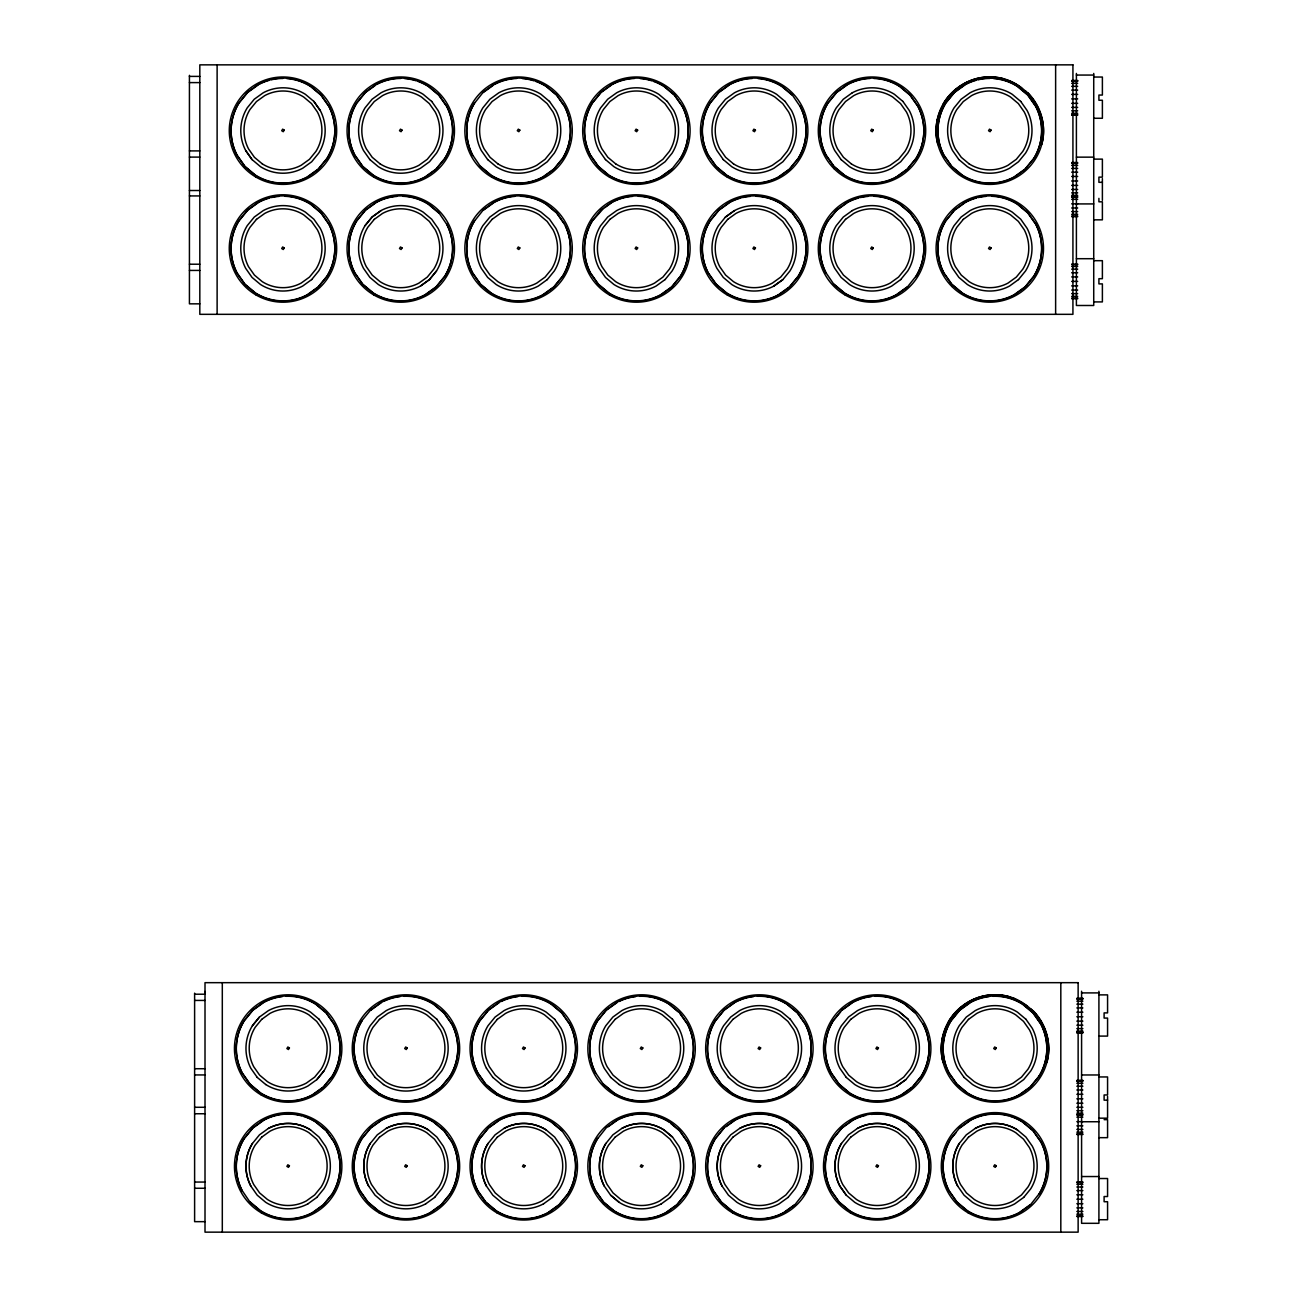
<?xml version="1.0" encoding="UTF-8"?>
<svg xmlns="http://www.w3.org/2000/svg" width="1297" height="1297" viewBox="0 0 1297 1297"><rect width="100%" height="100%" fill="white"/><g stroke="black" fill="none" stroke-linecap="round" stroke-linejoin="round"><path stroke-width="1.5" d="M1041.669 144.583C1051.089 111.882 1023.819 76.345 989.789 76.977C955.776 76.345 928.506 111.882 937.926 144.583M1046.857 1062.405C1056.277 1029.721 1029.007 994.167 994.994 994.799C960.964 994.167 933.694 1029.721 943.114 1062.405M936.904 121.351L937.553 119.583M1042.042 141.778C1045.885 123.393 1039.4 103.728 1025.538 90.985M942.092 1039.189L942.741 1037.405M1047.23 1059.617C1051.073 1041.215 1044.604 1021.55 1030.726 1008.807M239.037 102.69L247.662 92.119L258.703 84.175A51.345 51.345 0 0 1 310.534 86.072L320.975 94.811L328.806 105.981A53.047 53.047 0 0 1 326.893 158.445L318.251 169.015L307.211 176.959A51.345 51.345 0 0 1 255.379 175.063L244.955 166.324L237.108 155.154A53.047 53.047 0 0 1 239.037 102.69M239.037 220.49L247.662 209.936L258.703 201.992A51.345 51.345 0 0 1 310.534 203.888L320.975 212.611L328.806 223.781A53.047 53.047 0 0 1 326.893 276.245L318.251 286.815L307.211 294.759M311.669 279.585L318.689 270.976A43.141 43.141 0 0 0 320.246 228.304L313.874 219.209L305.395 212.108A41.763 41.763 0 0 0 263.242 210.6L254.261 217.053L247.241 225.646A43.141 43.141 0 0 0 245.668 268.317L252.04 277.412L260.535 284.513A41.763 41.763 0 0 0 302.687 286.053L311.669 279.568M365.041 225.629L372.061 217.037L381.042 210.568A41.763 41.763 0 0 1 423.195 212.141L431.69 219.242L438.062 228.321A43.141 43.141 0 0 1 436.489 270.976L429.469 279.585L420.487 286.053A41.763 41.763 0 0 1 378.335 284.513L369.856 277.38L363.484 268.301A43.141 43.141 0 0 1 365.041 225.646L372.061 217.053L381.042 210.6M436.505 270.976L429.469 279.568L420.487 286.021M547.285 279.585L554.305 270.976A43.141 43.141 0 0 0 555.862 228.304L549.49 219.209L541.011 212.108A41.763 41.763 0 0 0 498.842 210.6L489.877 217.053L482.841 225.646A43.141 43.141 0 0 0 481.284 268.317L487.656 277.412L496.151 284.513A41.763 41.763 0 0 0 538.304 286.053L547.285 279.568M665.085 279.585L672.105 270.976A43.141 43.141 0 0 0 673.678 228.304L667.29 219.209L658.811 212.108A41.763 41.763 0 0 0 616.659 210.6L607.677 217.053L600.657 225.646A43.141 43.141 0 0 0 599.101 268.317L605.472 277.412L613.951 284.513A41.763 41.763 0 0 0 656.104 286.053L665.085 279.568M725.477 217.037L718.457 225.646A43.141 43.141 0 0 0 716.901 268.317L723.272 277.412L731.751 284.513A41.763 41.763 0 0 0 773.92 286.053L782.902 279.585L789.922 270.976A43.141 43.141 0 0 0 791.478 228.304L785.107 219.209L776.627 212.108A41.763 41.763 0 0 0 734.459 210.6L725.477 217.037L734.459 210.6M257.244 1077.434L250.856 1068.323A43.141 43.141 0 0 1 252.429 1025.668L259.449 1017.043L268.43 1010.59A41.763 41.763 0 0 1 310.583 1012.163L319.062 1019.264M252.429 1025.668L259.449 1017.075M900.702 279.585L907.722 270.976A43.141 43.141 0 0 0 909.278 228.304L902.907 219.209L894.427 212.108A41.763 41.763 0 0 0 852.275 210.6M307.875 1203.859A41.763 41.763 0 0 1 265.723 1202.319L257.244 1195.202L250.856 1186.123A43.141 43.141 0 0 1 252.429 1143.484L259.449 1134.859L268.43 1128.39A41.763 41.763 0 0 1 310.583 1129.93L319.062 1137.064L325.45 1146.143A43.141 43.141 0 0 1 323.877 1188.798L316.857 1197.423M265.723 1084.503A41.763 41.763 0 0 0 307.875 1086.043L316.857 1079.59L323.877 1070.998A43.141 43.141 0 0 0 325.45 1028.31L319.062 1019.231M316.857 1079.607L323.877 1071.014M1018.502 279.585L1025.538 270.976A43.141 43.141 0 0 0 1027.094 228.304L1020.723 219.209L1012.244 212.108A41.763 41.763 0 0 0 970.075 210.6L961.093 217.053L954.073 225.646A43.141 43.141 0 0 0 952.517 268.317L958.888 277.412L967.367 284.513A41.763 41.763 0 0 0 1009.536 286.053L1018.502 279.568M425.692 1203.859A41.763 41.763 0 0 1 383.523 1202.319L375.044 1195.202L368.672 1186.123A43.141 43.141 0 0 1 370.229 1143.484L377.249 1134.859L386.23 1128.39A41.763 41.763 0 0 1 428.399 1129.93L436.878 1137.064L443.25 1146.143A43.141 43.141 0 0 1 441.693 1188.798L434.657 1197.423M488.045 1143.451A43.141 43.141 0 0 0 486.472 1186.123A43.141 43.141 0 0 1 488.045 1143.484L495.065 1134.859L504.047 1128.39A41.763 41.763 0 0 1 546.199 1129.93L554.678 1137.064L561.05 1146.143A43.141 43.141 0 0 1 559.493 1188.798L552.473 1197.423M501.339 1084.503A41.763 41.763 0 0 0 543.492 1086.043L552.473 1079.607L559.493 1070.998A43.141 43.141 0 0 0 561.05 1028.31L554.678 1019.231M661.308 1203.859A41.763 41.763 0 0 1 619.139 1202.319L610.66 1195.234L604.289 1186.123A43.141 43.141 0 0 1 605.845 1143.484L612.865 1134.859L621.847 1128.39A41.763 41.763 0 0 1 664.015 1129.93L672.495 1137.047L678.866 1146.143A43.141 43.141 0 0 1 677.293 1188.798L670.273 1197.423M685.481 1076.64L676.856 1087.21L665.815 1095.154A51.345 51.345 0 0 1 613.984 1093.258L603.543 1084.519L595.728 1072.992A53.047 53.047 0 0 1 597.641 1020.512L606.283 1009.958L617.323 1002.014A51.345 51.345 0 0 1 669.155 1003.91L679.579 1012.633L687.426 1023.803A53.047 53.047 0 0 1 685.497 1076.267L676.872 1086.837L665.831 1094.781A51.345 51.345 0 0 1 613.984 1092.885L603.559 1084.146M724.066 1128.131L715.441 1138.685A53.047 53.047 0 0 0 713.512 1191.165L721.359 1202.319L731.784 1211.058A51.345 51.345 0 0 0 783.615 1212.954L794.656 1205.01L803.313 1194.083A53.047 53.047 0 0 0 805.226 1141.619L797.396 1130.449L786.955 1121.71A51.345 51.345 0 0 0 735.123 1119.814L724.083 1127.758L715.458 1138.328A53.047 53.047 0 0 0 713.528 1190.792L721.375 1201.962L731.8 1210.685A51.345 51.345 0 0 0 783.631 1212.598L794.672 1204.637M788.09 1197.39L779.108 1203.875A41.763 41.763 0 0 1 736.939 1202.335L728.46 1195.202L722.089 1186.123A43.141 43.141 0 0 1 723.661 1143.484L730.681 1134.859L739.663 1128.39A41.763 41.763 0 0 1 781.815 1129.93L790.295 1137.064L796.666 1146.143A43.141 43.141 0 0 1 795.11 1188.798L788.09 1197.423M685.481 1194.44L676.856 1205.01L665.815 1212.954A51.345 51.345 0 0 1 613.984 1211.058L603.543 1202.319L595.712 1191.165A53.047 53.047 0 0 1 597.625 1138.685L606.283 1127.758L617.323 1119.814A51.345 51.345 0 0 1 669.155 1121.71L679.579 1130.449L687.426 1141.603A53.047 53.047 0 0 1 685.497 1194.083L676.872 1204.637L665.831 1212.582A51.345 51.345 0 0 1 613.984 1210.701L603.559 1201.962L595.728 1190.792A53.047 53.047 0 0 1 597.641 1138.328M840.651 1011.822L833.241 1020.885A53.047 53.047 0 0 0 831.328 1073.349L839.159 1084.519L849.584 1093.258A51.345 51.345 0 0 0 901.431 1095.154L912.472 1087.21L921.097 1076.64A53.047 53.047 0 0 0 923.01 1024.176L915.196 1012.633L904.771 1003.91A51.345 51.345 0 0 0 852.923 1001.997L841.899 1009.958L833.258 1020.512A53.047 53.047 0 0 0 831.345 1072.976L839.175 1084.146L849.6 1092.885A51.345 51.345 0 0 0 901.431 1094.781L912.472 1086.837L921.113 1076.267A53.047 53.047 0 0 0 923.026 1023.803M905.89 1197.39L896.908 1203.875A41.763 41.763 0 0 1 854.755 1202.335L846.276 1195.202L839.889 1186.155A43.141 43.141 0 0 1 841.461 1143.484L848.481 1134.859L857.463 1128.39A41.763 41.763 0 0 1 899.615 1129.93L908.095 1137.064L914.482 1146.143A43.141 43.141 0 0 1 912.91 1188.798L905.89 1197.423M846.276 1077.402L854.755 1084.535A41.763 41.763 0 0 0 896.908 1086.075L905.89 1079.607L912.91 1070.998A43.141 43.141 0 0 0 914.482 1028.31L908.095 1019.231L899.615 1012.13A41.763 41.763 0 0 0 857.463 1010.606L848.481 1017.075L841.461 1025.668A43.141 43.141 0 0 0 839.905 1068.339L846.276 1077.434M955.986 1132.654L951.058 1138.685A53.047 53.047 0 0 0 949.128 1191.165L956.975 1202.319L967.4 1211.058A51.345 51.345 0 0 0 1019.231 1212.954L1030.272 1205.01L1038.913 1194.083M1023.706 1197.39L1014.724 1203.875A41.763 41.763 0 0 1 972.555 1202.335L964.076 1195.202L957.705 1186.123A43.141 43.141 0 0 1 959.261 1143.484L966.281 1134.859L975.263 1128.39A41.763 41.763 0 0 1 1017.432 1129.93L1025.911 1137.064L1032.282 1146.143A43.141 43.141 0 0 1 1030.726 1188.798L1023.706 1197.423M1038.913 1076.267L1030.288 1086.837L1019.247 1094.781A51.345 51.345 0 0 1 967.416 1092.885L956.975 1084.146L949.145 1072.992A53.047 53.047 0 0 1 951.058 1020.512L959.699 1009.958L970.74 1002.014A51.345 51.345 0 0 1 1022.571 1003.91L1032.996 1012.633L1040.842 1023.803A53.047 53.047 0 0 1 1038.913 1076.267M943.292 103.825C958.759 77.204 997.166 68.644 1021.614 87.985M948.48 1021.663C961.288 1000.619 987.909 989.919 1011.498 997.717M374.995 85.634L365.462 92.492L356.821 103.063A53.047 53.047 0 0 0 354.908 155.527L362.738 166.697L373.179 175.419A51.345 51.345 0 0 0 425.011 177.332L436.051 169.372L444.676 158.818A53.047 53.047 0 0 0 446.606 106.338L438.759 95.184L428.334 86.445A51.345 51.345 0 0 0 417.861 81.354M258.687 202.348L247.646 210.292L239.021 220.863A53.047 53.047 0 0 0 237.108 273.327L244.938 284.497L255.363 293.235A51.345 51.345 0 0 0 307.194 295.132L318.235 287.188L326.876 276.618A53.047 53.047 0 0 0 328.79 224.154L320.959 212.984L310.534 204.245A51.345 51.345 0 0 0 284.87 196.269M483.262 92.492L492.811 85.634M376.503 202.348L365.462 210.292L356.821 220.863A53.047 53.047 0 0 0 354.908 273.327L362.738 284.497L373.179 293.235A51.345 51.345 0 0 0 425.011 295.132L436.051 287.188L444.676 276.618A53.047 53.047 0 0 0 446.606 224.154L438.775 212.611L428.35 203.888A51.345 51.345 0 0 0 376.519 201.992L365.478 209.936L356.837 220.49A53.047 53.047 0 0 0 354.924 272.97L362.755 284.14L373.179 292.863A51.345 51.345 0 0 0 425.027 294.759M483.262 210.292L494.303 202.348M425.027 294.759L436.068 286.815L444.693 276.245A53.047 53.047 0 0 0 446.606 223.781M603.105 208.833L592.437 220.863A53.047 53.047 0 0 0 590.524 273.327L598.355 284.497L608.779 293.235A51.345 51.345 0 0 0 660.627 295.132L671.668 287.188L680.293 276.618A53.047 53.047 0 0 0 682.206 224.154L674.375 212.984L663.951 204.245A51.345 51.345 0 0 0 638.286 196.269M604.613 207.763L612.119 202.348M671.668 169.015L660.627 176.959A51.345 51.345 0 0 1 608.796 175.063L598.371 166.324L590.524 155.154A53.047 53.047 0 0 1 592.453 102.69L601.095 92.119L612.135 84.175A51.345 51.345 0 0 1 663.967 86.072L674.391 94.811L682.222 105.981A53.047 53.047 0 0 1 680.309 158.445L671.668 169.372L660.627 177.316A51.345 51.345 0 0 1 608.779 175.419L598.355 166.697L590.524 155.527A53.047 53.047 0 0 1 592.437 103.063L601.078 92.492L612.119 84.548A51.345 51.345 0 0 1 634.428 78.469M542.827 294.759L553.868 286.815L562.509 276.245A53.047 53.047 0 0 0 564.422 223.781L556.591 212.611L546.15 203.888A51.345 51.345 0 0 0 494.319 201.992L483.278 209.936L474.637 220.863A53.047 53.047 0 0 0 472.708 273.327L480.555 284.497L490.979 293.235A51.345 51.345 0 0 0 542.811 295.132L553.851 287.188L562.493 276.618A53.047 53.047 0 0 0 565.281 225.889M852.275 92.768L843.293 99.253L836.273 107.846A43.141 43.141 0 0 0 834.701 150.517L841.088 159.596M729.919 202.348L718.878 210.292L710.253 220.863A53.047 53.047 0 0 0 708.324 273.327L716.171 284.497L726.596 293.235A51.345 51.345 0 0 0 778.427 295.132L789.468 287.188L798.109 276.618A53.047 53.047 0 0 0 800.022 224.154L792.191 212.984L781.751 204.245A51.345 51.345 0 0 0 756.102 196.269M660.627 294.759L671.668 286.815L680.309 276.245A53.047 53.047 0 0 0 682.222 223.781L674.391 212.611L663.967 203.888A51.345 51.345 0 0 0 612.119 201.992L601.095 209.936L592.453 220.49A53.047 53.047 0 0 0 590.54 272.97L598.371 284.14L608.796 292.863A51.345 51.345 0 0 0 660.627 294.759M847.735 202.348L836.695 210.292L828.053 220.863A53.047 53.047 0 0 0 826.14 273.327M896.243 176.959L907.284 169.015L915.925 158.445A53.047 53.047 0 0 0 917.838 105.981L910.008 94.811L899.567 86.072A51.345 51.345 0 0 0 847.735 84.175L836.695 92.119L828.07 102.69A53.047 53.047 0 0 0 826.14 155.154L833.987 166.324L844.412 175.063A51.345 51.345 0 0 0 896.243 176.959M852.275 210.568L843.293 217.053L836.273 225.646A43.141 43.141 0 0 0 834.701 268.317L841.088 277.412L849.567 284.513A41.763 41.763 0 0 0 891.72 286.053L900.702 279.568M773.92 286.021L782.902 279.568M778.443 294.759L789.484 286.815L798.109 276.245A53.047 53.047 0 0 0 800.038 223.781L792.191 212.611L781.767 203.888A51.345 51.345 0 0 0 729.935 201.992L718.895 209.936L710.253 220.49A53.047 53.047 0 0 0 708.34 272.97L716.171 284.14L726.612 292.863A51.345 51.345 0 0 0 778.443 294.759M965.535 202.348L954.495 210.292L945.853 220.863A53.047 53.047 0 0 0 943.94 273.327L951.771 284.497L962.212 293.235A51.345 51.345 0 0 0 1014.043 295.132L1025.084 287.188L1033.709 276.618A53.047 53.047 0 0 0 1035.638 224.154L1027.791 212.984L1017.367 204.245A51.345 51.345 0 0 0 991.702 196.269M896.243 294.759L907.284 286.815M1014.059 294.759L1025.1 286.815L1033.725 276.245A53.047 53.047 0 0 0 1035.654 223.781L1027.808 212.611L1017.383 203.888A51.345 51.345 0 0 0 965.552 201.992L954.511 209.936L945.87 220.49A53.047 53.047 0 0 0 943.957 272.97L951.787 284.14L962.228 292.863A51.345 51.345 0 0 0 1014.059 294.759M370.65 1010.314L381.691 1002.37M499.491 1002.37L488.45 1010.314L479.825 1020.885A53.047 53.047 0 0 0 477.912 1073.349L485.743 1084.519L496.167 1093.258A51.345 51.345 0 0 0 547.999 1095.154L559.039 1087.21L567.681 1076.64A53.047 53.047 0 0 0 569.594 1024.176L561.763 1013.006L551.338 1004.267A51.345 51.345 0 0 0 521.799 996.291M307.875 1203.875L316.857 1197.39M617.307 1002.37L606.266 1010.314L597.625 1020.885A53.047 53.047 0 0 0 595.712 1073.349M543.492 1086.043L552.473 1079.59M425.692 1203.875L434.673 1197.39M608.293 1126.655L617.307 1120.186A51.345 51.345 0 0 1 654.985 1115.842M543.492 1203.875L552.473 1197.39M841.883 1010.314L852.923 1002.37A51.345 51.345 0 0 1 871.341 996.599M726.109 1126.655L735.107 1120.186A51.345 51.345 0 0 1 786.939 1122.083M794.672 1086.837L783.631 1094.781A51.345 51.345 0 0 1 731.8 1092.885L721.375 1084.146L713.528 1072.992A53.047 53.047 0 0 1 715.458 1020.512L724.083 1009.958L735.123 1002.014A51.345 51.345 0 0 1 786.955 1003.91L797.396 1012.633L805.226 1023.803A53.047 53.047 0 0 1 803.297 1076.267L794.656 1087.21L783.615 1095.154A51.345 51.345 0 0 1 731.784 1093.258L721.359 1084.519L713.512 1073.349A53.047 53.047 0 0 1 715.441 1020.885L724.066 1010.314L735.107 1002.37A51.345 51.345 0 0 1 753.525 996.599M661.292 1203.875L670.273 1197.39M896.908 1086.043L905.89 1079.59M959.683 1128.131L970.723 1120.186A51.345 51.345 0 0 1 1008.401 1115.842M1030.288 1204.637L1019.247 1212.582A51.345 51.345 0 0 1 967.416 1210.701L956.975 1201.962L949.145 1190.792A53.047 53.047 0 0 1 951.058 1138.328L959.699 1127.758L970.74 1119.814A51.345 51.345 0 0 1 1022.571 1121.71L1032.996 1130.449L1040.842 1141.603A53.047 53.047 0 0 1 1038.913 1194.083M1076.397 75.064L1093.728 75.064M189.427 76.393L199.819 76.393M1093.728 77.042L1102.385 77.042L1102.385 95.054L1098.916 95.054L1098.916 100.258L1102.385 100.258L1102.385 118.27L1093.728 118.27M1071.662 80.479L1077.677 80.479M1071.662 80.771L1077.677 80.771M1071.662 81.354L1077.677 81.354M189.427 82.603L199.819 82.603M1071.662 83.365L1077.677 83.365M1071.662 86.348L1077.677 86.348M1071.662 90.109L1077.677 90.109M1071.662 94.389L1077.677 94.389M1071.662 98.896L1077.677 98.896M1071.662 103.338L1077.677 103.338M1071.662 107.392L1077.677 107.392M1071.662 110.796L1077.677 110.796M1071.662 113.309L1077.677 113.309M1071.662 114.752L1077.677 114.752M1071.662 115.06L1077.677 115.06M189.427 150.906L199.819 150.906M189.427 157.099L199.819 157.099M1076.397 157.148L1093.728 157.148M1093.728 159.126L1102.385 159.126L1102.385 177.138L1098.916 177.138L1098.916 182.326L1102.385 182.326M1071.662 162.547L1077.677 162.547M1071.662 163.438L1077.677 163.438M1071.662 165.432L1077.677 165.432M1071.662 168.415L1077.677 168.415M1071.662 172.177L1077.677 172.177M1071.662 176.457L1077.677 176.457M1071.662 180.98L1077.677 180.98M1071.662 185.406L1077.677 185.406M1071.662 189.459L1077.677 189.459M189.427 190.513L199.819 190.513M1071.662 192.864L1077.677 192.864M1071.662 195.377L1077.677 195.377M189.427 195.928L199.819 195.928M1071.662 196.836L1077.677 196.836M1071.662 197.128L1077.677 197.128M1071.662 199.333L1077.677 199.333M1071.662 203.824L1077.677 203.824M1076.397 203.921L1093.728 203.921M1071.662 207.99L1077.677 207.99M1071.662 211.589L1077.677 211.589M1071.662 214.329L1077.677 214.329M1071.662 216.064L1077.677 216.064M1071.662 216.664L1077.677 216.664M1093.728 219.841L1102.385 219.841L1102.385 201.813L1098.916 201.813L1098.916 198.36M1076.397 258.703L1093.728 258.703M1093.728 260.681L1102.385 260.681L1102.385 278.693L1098.916 278.693L1098.916 283.897L1102.385 283.897L1102.385 301.909L1093.728 301.909M189.427 264.215L199.819 264.215M1071.662 264.118L1077.677 264.118M1071.662 264.701L1077.677 264.701M1071.662 266.436L1077.677 266.436M1071.662 269.176L1077.677 269.176M189.427 270.425L199.819 270.425M1071.662 272.759L1077.677 272.759M1071.662 276.926L1077.677 276.926M1071.662 281.4L1077.677 281.4M1071.662 285.875L1077.677 285.875M1071.662 290.058L1077.677 290.058M1071.662 293.625L1077.677 293.625M1071.662 296.381L1077.677 296.381M1071.662 298.099L1077.677 298.099M1071.662 298.699L1077.677 298.699M199.819 303.838L189.427 303.838L189.427 75.339M1081.585 992.902L1098.916 992.902M194.615 994.215L205.007 994.215L204.991 991.443M1098.916 994.88L1107.573 994.88L1107.573 1012.892L1104.104 1012.892L1104.104 1018.08L1107.573 1018.08L1107.573 1036.092L1098.916 1036.092M1076.85 998.301L1082.865 998.301M1076.85 998.609L1082.865 998.609M1076.85 999.193L1082.865 999.193M194.615 1000.425L205.007 1000.425M1076.85 1001.187L1082.865 1001.187M1076.85 1004.17L1082.865 1004.17M1076.85 1007.931L1082.865 1007.931M1076.85 1012.211L1082.865 1012.211M1076.85 1016.735L1082.865 1016.735M1076.85 1021.161L1082.865 1021.161M1076.85 1025.214L1082.865 1025.214M1076.85 1028.618L1082.865 1028.618M1076.85 1031.131L1082.865 1031.131M1076.85 1032.007L1082.865 1032.007M1076.85 1032.59L1082.865 1032.59M1076.85 1032.882L1082.865 1032.882M194.615 1068.728L205.007 1068.728M194.615 1074.937L205.007 1074.937M1081.585 1074.97L1098.916 1074.97M1098.916 1076.948L1107.573 1076.948L1107.573 1094.96L1104.104 1094.96L1104.104 1100.164L1107.573 1100.164M1076.85 1080.385L1082.865 1080.385M1076.85 1080.677L1082.865 1080.677M1076.85 1081.26L1082.865 1081.26M1076.85 1083.271L1082.865 1083.271M1076.85 1086.237L1082.865 1086.237M1076.85 1089.999L1082.865 1089.999M1076.85 1094.295L1082.865 1094.295M1076.85 1098.802L1082.865 1098.802M1076.85 1103.244L1082.865 1103.244M194.615 1107.281L205.007 1107.281M1076.85 1107.298L1082.865 1107.298M1076.85 1110.686L1082.865 1110.686M1076.85 1113.199L1082.865 1113.199M194.615 1113.75L205.007 1113.75M1076.85 1114.658L1082.865 1114.658M1076.85 1114.95L1082.865 1114.95M1076.85 1117.155L1082.865 1117.155M1098.916 1118.176L1107.573 1118.176L1107.573 1096.435M1104.104 1119.651L1107.573 1119.651L1107.573 1137.664L1098.916 1137.664M1076.85 1121.646L1082.865 1121.646M1081.585 1121.743L1098.916 1121.743M1076.85 1125.828L1082.865 1125.828M1076.85 1129.411L1082.865 1129.411M1076.85 1132.168L1082.865 1132.168M1076.85 1133.886L1082.865 1133.886M1076.85 1134.486L1082.865 1134.486M1081.585 1176.541L1098.916 1176.541M1098.916 1178.519L1107.573 1178.519L1107.573 1196.531L1104.104 1196.531L1104.104 1201.719L1107.573 1201.719L1107.573 1219.731L1098.916 1219.731M1076.85 1181.94L1082.865 1181.94M194.615 1182.053L205.007 1182.053M1076.85 1182.54L1082.865 1182.54M1076.85 1184.258L1082.865 1184.258M1076.85 1187.014L1082.865 1187.014M194.615 1188.263L205.007 1188.263M1076.85 1190.597L1082.865 1190.597M1076.85 1194.764L1082.865 1194.764M1076.85 1199.239L1082.865 1199.239M1076.85 1203.713L1082.865 1203.713M1076.85 1207.88L1082.865 1207.88M1076.85 1211.463L1082.865 1211.463M1076.85 1214.203L1082.865 1214.203M1076.85 1215.938L1082.865 1215.938M1076.85 1216.521L1082.865 1216.521M205.007 1221.661L194.615 1221.661L194.615 993.162M1013.362 998.042L1026.802 1005.807M1020.723 101.442L1012.244 94.308A41.763 41.763 0 0 0 970.075 92.784L961.093 99.253L954.073 107.846A43.141 43.141 0 0 0 952.517 150.517L958.888 159.596M902.907 101.442L894.427 94.308A41.763 41.763 0 0 0 852.275 92.784M969.086 163.844L961.255 157.294L955.37 148.896A39.834 39.834 0 0 1 956.813 109.499L963.298 101.555L971.583 95.589A38.57 38.57 0 0 1 1010.525 97.016L1018.356 103.582L1024.241 111.964A39.834 39.834 0 0 1 1022.798 151.376L1016.313 159.304L1008.028 165.27A38.57 38.57 0 0 1 969.086 163.844M958.888 159.58L967.367 166.697A41.763 41.763 0 0 0 1009.536 168.253L1018.502 161.752L1025.538 153.159A43.141 43.141 0 0 0 1027.094 110.488L1020.723 101.409M792.191 95.184L781.751 86.445A51.345 51.345 0 0 0 758.015 78.566M785.107 101.442L776.627 94.308A41.763 41.763 0 0 0 734.459 92.784L725.477 99.253L718.457 107.846A43.141 43.141 0 0 0 716.901 150.517L723.272 159.596M851.286 163.844L843.455 157.294L837.57 148.896A39.834 39.834 0 0 1 839.013 109.499L845.498 101.555L853.783 95.589A38.57 38.57 0 0 1 892.709 97.016L900.54 103.582L906.441 111.964A39.834 39.834 0 0 1 904.982 151.376L898.513 159.304L890.212 165.27A38.57 38.57 0 0 1 851.286 163.844M841.088 159.58L849.567 166.697A41.763 41.763 0 0 0 891.72 168.253L900.702 161.752L907.722 153.159A43.141 43.141 0 0 0 909.278 110.488L902.907 101.409M667.29 101.442L658.811 94.308A41.763 41.763 0 0 0 616.659 92.784L607.677 99.253L600.657 107.846A43.141 43.141 0 0 0 599.101 150.517L605.472 159.596M733.486 163.844L725.639 157.294L719.754 148.896A39.834 39.834 0 0 1 721.197 109.499L727.682 101.555L735.983 95.589A38.57 38.57 0 0 1 774.909 97.016L782.74 103.582L788.625 111.964A39.834 39.834 0 0 1 787.182 151.376L780.697 159.304L772.412 165.27A38.57 38.57 0 0 1 733.47 163.844M723.272 159.58L731.751 166.697A41.763 41.763 0 0 0 773.92 168.253L782.902 161.752L789.922 153.159A43.141 43.141 0 0 0 791.478 110.488L785.107 101.409M833.987 284.14L844.412 292.863A51.345 51.345 0 0 0 896.243 294.759M549.49 101.442L541.011 94.308A41.763 41.763 0 0 0 498.842 92.784L489.877 99.253L482.841 107.846A43.141 43.141 0 0 0 481.284 150.517L487.656 159.596M615.67 163.844L607.839 157.294L601.954 148.896A39.834 39.834 0 0 1 603.397 109.499L609.882 101.555L618.166 95.589A38.57 38.57 0 0 1 657.093 97.016L664.939 103.582L670.825 111.964A39.834 39.834 0 0 1 669.382 151.376L662.897 159.304L654.596 165.27A38.57 38.57 0 0 1 615.67 163.844M605.472 159.58L613.951 166.697A41.763 41.763 0 0 0 656.104 168.253L665.085 161.752L672.105 153.159A43.141 43.141 0 0 0 673.678 110.488L667.29 101.409M431.69 101.442L423.195 94.308A41.763 41.763 0 0 0 381.042 92.784L372.061 99.253L365.041 107.846A43.141 43.141 0 0 0 363.484 150.517L369.856 159.596M497.87 163.844L490.039 157.294L484.138 148.896A39.834 39.834 0 0 1 485.581 109.499L492.066 101.555L500.366 95.589A38.57 38.57 0 0 1 539.293 97.016L547.123 103.582L553.008 111.964A39.834 39.834 0 0 1 551.565 151.376L545.08 159.304L536.796 165.27A38.57 38.57 0 0 1 497.87 163.844M487.656 159.58L496.151 166.697A41.763 41.763 0 0 0 538.304 168.253L547.285 161.752L554.305 153.159A43.141 43.141 0 0 0 555.862 110.488L549.49 101.409M480.571 166.324L490.996 175.063A51.345 51.345 0 0 0 542.827 176.959L553.868 169.015L562.509 158.445A53.047 53.047 0 0 0 564.422 105.981L556.591 94.811L546.15 86.072A51.345 51.345 0 0 0 494.319 84.175L483.278 92.119L474.637 103.063A53.047 53.047 0 0 0 472.708 155.527M380.053 163.844L372.223 157.294L366.338 148.896A39.834 39.834 0 0 1 367.781 109.499L374.266 101.555L382.55 95.589A38.57 38.57 0 0 1 421.493 97.016L429.323 103.582L435.208 111.964A39.834 39.834 0 0 1 433.765 151.376L427.28 159.304L418.98 165.27A38.57 38.57 0 0 1 380.053 163.844M438.759 212.984L428.334 204.245A51.345 51.345 0 0 0 402.67 196.269M369.856 159.58L378.335 166.697A41.763 41.763 0 0 0 420.487 168.253L429.469 161.752L436.505 153.159A43.141 43.141 0 0 0 438.062 110.488L431.69 101.409M262.253 163.844L254.423 157.294L248.538 148.896A39.834 39.834 0 0 1 249.981 109.499L256.466 101.555L264.75 95.589A38.57 38.57 0 0 1 303.676 97.016L311.507 103.582L317.392 111.964A39.834 39.834 0 0 1 315.949 151.376L309.464 159.304L301.18 165.27A38.57 38.57 0 0 1 262.253 163.844M1025.911 1019.264L1017.432 1012.13A41.763 41.763 0 0 0 975.263 1010.606L966.281 1017.075L959.261 1025.668A43.141 43.141 0 0 0 957.705 1068.339L964.076 1077.434M915.179 1013.006L904.755 1004.267A51.345 51.345 0 0 0 875.232 996.291M899.615 1012.163L908.095 1019.264M964.076 1077.402L972.555 1084.535A41.763 41.763 0 0 0 1014.724 1086.075L1023.706 1079.59L1030.726 1070.998A43.141 43.141 0 0 0 1032.282 1028.31L1025.911 1019.231M790.295 1019.264L781.815 1012.13A41.763 41.763 0 0 0 739.647 1010.606L730.681 1017.075L723.645 1025.668A43.141 43.141 0 0 0 722.089 1068.339L728.46 1077.434M909.213 1125.812L915.179 1130.806L923.026 1141.976A53.047 53.047 0 0 1 921.097 1194.44L912.472 1205.01L901.431 1212.954A51.345 51.345 0 0 1 849.584 1211.058L839.159 1202.319L831.328 1191.165A53.047 53.047 0 0 1 833.241 1138.685L841.883 1128.131L852.923 1120.186A51.345 51.345 0 0 1 865.618 1115.388M678.072 1011.757L669.139 1004.267A51.345 51.345 0 0 0 639.616 996.291M672.495 1019.264L663.999 1012.13A41.763 41.763 0 0 0 621.847 1010.606L612.865 1017.075L605.845 1025.668A43.141 43.141 0 0 0 604.289 1068.339L610.66 1077.434M789.922 1124.58L797.379 1130.806L805.21 1141.976A53.047 53.047 0 0 1 803.297 1194.44M728.46 1077.402L736.955 1084.535A41.763 41.763 0 0 0 779.108 1086.075L788.09 1079.59L795.11 1070.998A43.141 43.141 0 0 0 796.666 1028.31L790.295 1019.231M554.678 1019.264L546.199 1012.13A41.763 41.763 0 0 0 504.047 1010.606L495.065 1017.075L488.045 1025.668A43.141 43.141 0 0 0 486.472 1068.339M670.63 1123.332L679.563 1130.806L687.41 1141.976A53.047 53.047 0 0 1 685.481 1194.44M610.66 1077.402L619.139 1084.535M672.495 1137.064L663.999 1129.963A41.763 41.763 0 0 0 621.847 1128.422M436.878 1019.264L428.399 1012.13A41.763 41.763 0 0 0 386.23 1010.606L377.249 1017.075L370.229 1025.668A43.141 43.141 0 0 0 368.672 1068.339L375.044 1077.434M561.763 1130.806L551.338 1122.083A51.345 51.345 0 0 0 539.017 1116.377M492.86 1077.402L501.339 1084.535M610.66 1195.202L619.139 1202.303M375.044 1077.402L383.523 1084.535M257.244 1077.402L265.723 1084.535M250.143 1201.962L260.567 1210.685A51.345 51.345 0 0 0 312.399 1212.598L323.439 1204.637L332.081 1194.083A53.047 53.047 0 0 0 333.994 1141.619L326.163 1130.449L315.738 1121.71A51.345 51.345 0 0 0 263.891 1119.814L252.85 1127.758L244.225 1138.328A53.047 53.047 0 0 0 242.312 1190.792L250.126 1202.319L260.551 1211.058A51.345 51.345 0 0 0 312.399 1212.954L323.423 1205.01L332.064 1194.44A53.047 53.047 0 0 0 333.978 1141.976L326.147 1130.806L315.722 1122.083A51.345 51.345 0 0 0 303.417 1116.377M564.406 224.154L556.575 212.984L546.134 204.245A51.345 51.345 0 0 0 520.486 196.269M313.874 101.409L320.262 110.488A43.141 43.141 0 0 1 318.689 153.159L311.669 161.785L302.687 168.253A41.763 41.763 0 0 1 260.535 166.697L252.056 159.58L245.668 150.484A43.141 43.141 0 0 1 247.241 107.846L254.261 99.221L263.242 92.768A41.763 41.763 0 0 1 305.395 94.324L313.874 101.442L320.246 110.521M245.668 150.517L252.04 159.596M846.276 1195.202L839.889 1186.123A43.141 43.141 0 0 1 841.461 1143.451M679.563 1013.006L687.41 1024.176A53.047 53.047 0 0 1 685.481 1076.64M672.495 1019.231L678.866 1028.343A43.141 43.141 0 0 1 677.293 1070.998L670.273 1079.607L661.292 1086.075A41.763 41.763 0 0 1 619.139 1084.503M486.472 1068.323L492.844 1077.434M436.878 1019.231L443.25 1028.343A43.141 43.141 0 0 1 441.693 1070.998L434.657 1079.607L425.692 1086.075A41.763 41.763 0 0 1 383.523 1084.535M486.472 1186.123L492.844 1195.234L501.339 1202.335A41.763 41.763 0 0 0 543.492 1203.859M937.553 141.778L936.904 136.882M942.092 1057.833L942.741 1059.617M1102.385 178.613L1102.385 200.338M1098.916 991.248L1098.916 1223.314L1081.585 1223.314L1081.585 991.248M1093.728 73.426L1093.728 305.492L1076.397 305.492L1076.397 73.426M1060.816 982.672L1060.816 1232.15M1055.628 64.85L1055.628 314.328M222.306 982.672L222.306 1232.15M217.118 64.85L217.118 314.328M757.416 996.291A51.345 51.345 0 0 1 786.939 1004.267L797.379 1013.006L805.21 1024.176A53.047 53.047 0 0 1 803.297 1076.64M383.409 1001.495A51.345 51.345 0 0 1 400.108 996.599M403.999 996.291A51.345 51.345 0 0 1 433.522 1004.267L443.947 1013.006L451.794 1024.176A53.047 53.047 0 0 1 449.864 1076.64L441.239 1087.21L430.199 1095.154A51.345 51.345 0 0 1 378.367 1093.258L367.926 1084.519L360.096 1073.349A53.047 53.047 0 0 1 362.025 1020.885M501.209 1001.495A51.345 51.345 0 0 1 517.925 996.599M619.026 1001.495A51.345 51.345 0 0 1 635.725 996.599M282.308 996.599A51.345 51.345 0 0 0 263.891 1002.37L252.85 1010.314L244.209 1020.885A53.047 53.047 0 0 0 242.296 1073.349L250.126 1084.519L260.551 1093.258A51.345 51.345 0 0 0 312.399 1095.154L323.423 1087.21L332.064 1076.64A53.047 53.047 0 0 0 333.978 1024.176L326.147 1013.006L315.722 1004.267A51.345 51.345 0 0 0 286.199 996.291M871.341 1114.399A51.345 51.345 0 0 1 890.585 1115.842M892.449 1116.377A51.345 51.345 0 0 1 904.755 1122.083M857.463 1128.422A41.763 41.763 0 0 1 899.615 1129.963M1010.25 1116.377A51.345 51.345 0 0 1 1022.555 1122.083L1032.996 1130.806L1040.826 1141.976A53.047 53.047 0 0 1 1038.897 1194.44M975.263 1128.422A41.763 41.763 0 0 1 1017.432 1129.963M957.705 1186.123A43.141 43.141 0 0 1 959.261 1143.451M989.141 996.599A51.345 51.345 0 0 0 970.723 1002.37L959.683 1010.314L951.058 1020.885A53.047 53.047 0 0 0 949.128 1073.349L956.975 1084.519L967.4 1093.258A51.345 51.345 0 0 0 1019.231 1095.154L1030.272 1087.21L1038.913 1076.64A53.047 53.047 0 0 0 1040.826 1024.176L1032.996 1013.006L1022.555 1004.267A51.345 51.345 0 0 0 993.032 996.291M301.553 1115.842A51.345 51.345 0 0 0 263.891 1120.17L252.85 1128.131L244.209 1138.685A53.047 53.047 0 0 0 242.296 1191.165M268.43 1128.422A41.763 41.763 0 0 1 310.583 1129.963M250.872 1186.123A43.141 43.141 0 0 1 252.429 1143.451M419.369 1115.842A51.345 51.345 0 0 0 381.691 1120.17L370.65 1128.131L362.009 1138.685A53.047 53.047 0 0 0 360.096 1191.165L367.926 1202.319L378.367 1211.058A51.345 51.345 0 0 0 430.199 1212.954L441.239 1205.01L449.864 1194.44A53.047 53.047 0 0 0 451.794 1141.976L443.947 1130.806L433.522 1122.083A51.345 51.345 0 0 0 421.217 1116.377M386.23 1128.422A41.763 41.763 0 0 1 428.399 1129.963M368.672 1186.123A43.141 43.141 0 0 1 370.229 1143.451M656.833 1116.377A51.345 51.345 0 0 1 669.139 1122.083M604.289 1186.123A43.141 43.141 0 0 1 605.845 1143.451M537.169 1115.842A51.345 51.345 0 0 0 499.491 1120.17L488.45 1128.131L479.825 1138.685A53.047 53.047 0 0 0 477.912 1191.165L485.743 1202.319L496.167 1211.058A51.345 51.345 0 0 0 547.999 1212.954L559.039 1205.01L567.681 1194.44A53.047 53.047 0 0 0 569.594 1141.976L561.779 1130.449L551.338 1121.71A51.345 51.345 0 0 0 499.507 1119.814L488.466 1127.758L479.841 1138.328A53.047 53.047 0 0 0 477.912 1190.792L485.759 1201.962L496.184 1210.685A51.345 51.345 0 0 0 548.015 1212.598L559.056 1204.637L567.697 1194.083A53.047 53.047 0 0 0 569.61 1141.619M504.047 1128.422A41.763 41.763 0 0 1 546.199 1129.963M739.647 1128.422A41.763 41.763 0 0 1 781.815 1129.963M722.089 1186.123A43.141 43.141 0 0 1 723.661 1143.451M1032.963 1010.541A53.712 53.712 0 0 1 1017.691 1097.181A53.712 53.712 0 0 1 941.492 1053.196A53.712 53.712 0 0 1 1008.888 996.631M752.228 78.469A51.345 51.345 0 0 0 729.919 84.548L718.878 92.492L710.253 103.063A53.047 53.047 0 0 0 708.324 155.527L716.171 166.697L726.596 175.419A51.345 51.345 0 0 0 778.427 177.332L789.468 169.372L798.109 158.818A53.047 53.047 0 0 0 800.022 106.338L792.191 94.811L781.767 86.072A51.345 51.345 0 0 0 729.935 84.175L718.895 92.119L710.253 102.69A53.047 53.047 0 0 0 708.34 155.154L716.171 166.324L726.612 175.063A51.345 51.345 0 0 0 778.443 176.959L789.484 169.015L798.109 158.445A53.047 53.047 0 0 0 800.038 105.981M376.503 84.548A51.345 51.345 0 0 1 400.757 78.436M404.599 78.566A51.345 51.345 0 0 1 416.029 80.738M494.303 84.548A51.345 51.345 0 0 1 516.611 78.469M522.399 78.566A51.345 51.345 0 0 1 533.829 80.738M535.661 81.354A51.345 51.345 0 0 1 546.134 86.445L556.575 95.184L564.406 106.338A53.047 53.047 0 0 1 562.493 158.818L553.851 169.372L542.811 177.316A51.345 51.345 0 0 1 490.979 175.419L480.555 166.697L472.724 155.154A53.047 53.047 0 0 1 474.653 102.69M640.215 78.566A51.345 51.345 0 0 1 651.645 80.738M653.477 81.354A51.345 51.345 0 0 1 663.951 86.445L674.375 95.184L682.222 106.338A53.047 53.047 0 0 1 680.293 158.818M269.517 80.236A51.345 51.345 0 0 0 258.687 84.548L247.646 92.492L239.021 103.063A53.047 53.047 0 0 0 237.108 155.527L244.938 166.697L255.363 175.419A51.345 51.345 0 0 0 307.194 177.332L318.235 169.372L326.876 158.818A53.047 53.047 0 0 0 328.79 106.338L320.959 95.184L310.534 86.445A51.345 51.345 0 0 0 286.799 78.566M271.381 79.766A51.345 51.345 0 0 1 282.941 78.436M847.719 202.348A51.345 51.345 0 0 1 858.549 198.036M860.414 197.566A51.345 51.345 0 0 1 868.098 196.382M873.902 196.269A51.345 51.345 0 0 1 899.567 204.245L909.991 212.984L917.822 224.154A53.047 53.047 0 0 1 915.909 276.618M870.044 78.469A51.345 51.345 0 0 0 847.719 84.548L836.695 92.492L828.053 103.063A53.047 53.047 0 0 0 826.14 155.527L833.971 166.697L844.396 175.419A51.345 51.345 0 0 0 896.227 177.332L907.268 169.372L915.909 158.818A53.047 53.047 0 0 0 917.822 106.338L909.991 95.184L899.567 86.445A51.345 51.345 0 0 0 873.902 78.469M965.535 202.348A51.345 51.345 0 0 1 976.349 198.036M978.23 197.566A51.345 51.345 0 0 1 985.898 196.382M976.349 80.236A51.345 51.345 0 0 0 965.535 84.548L954.495 92.492L945.853 103.063A53.047 53.047 0 0 0 943.94 155.527L951.771 166.697L962.212 175.419A51.345 51.345 0 0 0 1014.043 177.332L1025.084 169.372L1033.709 158.818A53.047 53.047 0 0 0 1035.638 106.338L1027.791 95.184L1017.367 86.445A51.345 51.345 0 0 0 993.632 78.566M978.23 79.766A51.345 51.345 0 0 1 989.789 78.436M258.687 202.348A51.345 51.345 0 0 1 269.517 198.036M271.381 197.566A51.345 51.345 0 0 1 279.05 196.382M239.037 220.49A53.047 53.047 0 0 0 237.108 272.97L244.955 284.14L255.379 292.863A51.345 51.345 0 0 0 307.211 294.759M376.503 202.348A51.345 51.345 0 0 1 396.866 196.382M612.119 202.348A51.345 51.345 0 0 1 632.482 196.382M494.303 202.348A51.345 51.345 0 0 1 514.666 196.382M474.653 220.49A53.047 53.047 0 0 0 472.724 272.97L480.571 284.14L490.996 292.863A51.345 51.345 0 0 0 542.827 294.759M729.919 202.348A51.345 51.345 0 0 1 740.749 198.036M742.614 197.566A51.345 51.345 0 0 1 750.282 196.382M1027.775 92.703A53.712 53.712 0 0 1 1012.487 179.359A53.712 53.712 0 0 1 936.288 135.358A53.712 53.712 0 0 1 1003.7 78.809M284.221 130.138L283.249 131.71L281.708 130.721L282.681 129.149L284.221 130.138M284.221 247.938L283.249 249.51L281.708 248.538L282.681 246.965L284.221 247.938M289.426 1047.96L288.437 1049.532L286.896 1048.56L287.869 1046.987L289.426 1047.96M289.426 1165.776L288.437 1167.349L286.896 1166.36L287.869 1164.787L289.426 1165.776M402.038 130.138L401.065 131.71L399.508 130.721L400.481 129.149L402.038 130.138M402.038 247.938L401.065 249.51L399.508 248.538L400.481 246.965L402.038 247.938M407.226 1047.96L406.253 1049.532L404.696 1048.56L405.669 1046.987L407.226 1047.96M407.226 1165.776L406.253 1167.349L404.696 1166.36L405.669 1164.787L407.226 1165.776M519.838 130.138L518.865 131.71L517.308 130.721L518.297 129.149L519.838 130.138M519.838 247.938L518.865 249.51L517.308 248.538L518.297 246.965L519.838 247.938M525.026 1047.96L524.053 1049.532L522.513 1048.56L523.485 1046.987L525.026 1047.96M525.026 1165.776L524.053 1167.349L522.513 1166.36L523.485 1164.787L525.026 1165.776M637.654 130.138L636.681 131.71L635.125 130.721L636.097 129.149L637.654 130.138M637.654 247.938L636.681 249.51L635.125 248.538L636.097 246.965L637.654 247.938M642.842 1047.96L641.869 1049.532L640.313 1048.56L641.285 1046.987L642.842 1047.96M642.842 1165.776L641.869 1167.349L640.313 1166.36L641.285 1164.787L642.842 1165.776M755.454 130.138L754.481 131.71L752.925 130.721L753.897 129.149L755.454 130.138M755.454 247.938L754.481 249.51L752.925 248.538L753.897 246.965L755.454 247.938M760.642 1047.96L759.669 1049.532L758.113 1048.56L759.102 1046.987L760.642 1047.96M760.642 1165.776L759.669 1167.349L758.113 1166.36L759.102 1164.787L760.642 1165.776M873.254 130.138L872.281 131.71L870.741 130.721L871.714 129.149L873.254 130.138M873.254 247.938L872.281 249.51L870.741 248.538L871.714 246.965L873.254 247.938M878.458 1047.96L877.485 1049.532L875.929 1048.56L876.902 1046.987L878.458 1047.96M878.458 1165.776L877.485 1167.349L875.929 1166.36L876.902 1164.787L878.458 1165.776M991.07 130.138L990.097 131.71L988.541 130.721L989.514 129.149L991.07 130.138M991.07 247.938L990.097 249.51L988.541 248.538L989.514 246.965L991.07 247.938M996.258 1047.96L995.285 1049.532L993.729 1048.56L994.702 1046.987L996.258 1047.96M996.258 1165.776L995.285 1167.349L993.729 1166.36L994.702 1164.787L996.258 1165.776M256.466 219.371L249.981 227.299A39.834 39.834 0 0 0 248.538 266.712L254.423 275.094L262.253 281.66A38.57 38.57 0 0 0 301.18 283.086L309.464 277.104L315.949 269.176A39.834 39.834 0 0 0 317.392 229.764L311.507 221.382L303.676 214.832A38.57 38.57 0 0 0 264.75 213.405L256.466 219.371M365.478 92.119L356.837 102.69A53.047 53.047 0 0 0 354.924 155.154L362.755 166.324L373.179 175.063A51.345 51.345 0 0 0 425.027 176.959L436.068 169.015L444.693 158.445A53.047 53.047 0 0 0 446.606 105.981L438.775 94.811L428.35 86.072A51.345 51.345 0 0 0 376.519 84.175L365.478 92.119M374.266 219.371L367.781 227.299A39.834 39.834 0 0 0 366.338 266.712L372.223 275.094L380.053 281.66A38.57 38.57 0 0 0 418.98 283.086L427.28 277.104L433.765 269.176A39.834 39.834 0 0 0 435.208 229.764L429.323 221.382L421.493 214.832A38.57 38.57 0 0 0 382.55 213.405L374.266 219.371M492.066 219.371L485.581 227.299A39.834 39.834 0 0 0 484.138 266.712L490.039 275.094L497.87 281.66A38.57 38.57 0 0 0 536.796 283.086L545.08 277.104L551.565 269.176A39.834 39.834 0 0 0 553.008 229.764L547.123 221.382L539.293 214.832A38.57 38.57 0 0 0 500.366 213.405L492.066 219.371M609.882 219.371L603.397 227.299A39.834 39.834 0 0 0 601.954 266.712L607.839 275.094L615.67 281.66A38.57 38.57 0 0 0 654.596 283.086L662.897 277.104L669.382 269.176A39.834 39.834 0 0 0 670.825 229.764L664.939 221.382L657.093 214.832A38.57 38.57 0 0 0 618.166 213.405L609.882 219.371M727.682 219.371L721.197 227.299A39.834 39.834 0 0 0 719.754 266.712L725.639 275.094L733.486 281.66A38.57 38.57 0 0 0 772.412 283.086L780.697 277.104L787.182 269.176A39.834 39.834 0 0 0 788.625 229.764L782.74 221.382L774.909 214.832A38.57 38.57 0 0 0 735.983 213.405L727.682 219.371M836.695 209.936L828.07 220.49A53.047 53.047 0 0 0 826.14 272.97L833.971 284.497L844.396 293.235A51.345 51.345 0 0 0 896.227 295.132L907.268 287.188L915.925 276.245A53.047 53.047 0 0 0 917.838 223.781L910.008 212.611L899.567 203.888A51.345 51.345 0 0 0 847.735 201.992L836.695 209.936M845.498 219.371L839.013 227.299A39.834 39.834 0 0 0 837.57 266.712L843.455 275.094L851.286 281.66A38.57 38.57 0 0 0 890.212 283.086L898.513 277.104L904.998 269.176A39.834 39.834 0 0 0 906.425 229.764L900.54 221.382L892.709 214.832A38.57 38.57 0 0 0 853.783 213.405L845.498 219.371M954.511 92.119L945.87 102.69A53.047 53.047 0 0 0 943.957 155.154L951.787 166.324L962.228 175.063A51.345 51.345 0 0 0 1014.059 176.959L1025.1 169.015L1033.725 158.445A53.047 53.047 0 0 0 1035.654 105.981L1027.808 94.811L1017.383 86.072A51.345 51.345 0 0 0 965.552 84.175L954.511 92.119M252.85 1009.958L244.225 1020.512A53.047 53.047 0 0 0 242.312 1072.976L250.143 1084.146L260.567 1092.885A51.345 51.345 0 0 0 312.399 1094.781L323.439 1086.837L332.081 1076.267A53.047 53.047 0 0 0 333.994 1023.803L326.163 1012.633L315.738 1003.91A51.345 51.345 0 0 0 263.891 1001.997L252.85 1009.958M261.654 1019.393L255.169 1027.321A39.834 39.834 0 0 0 253.726 1066.734L259.611 1075.116L267.441 1081.666A38.57 38.57 0 0 0 306.368 1083.092L314.668 1077.126L321.153 1069.198A39.834 39.834 0 0 0 322.596 1029.786L316.711 1021.404L308.864 1014.838A38.57 38.57 0 0 0 269.938 1013.411L261.654 1019.393M963.298 219.371L956.813 227.299A39.834 39.834 0 0 0 955.37 266.712L961.255 275.094L969.086 281.66A38.57 38.57 0 0 0 1008.028 283.086L1016.313 277.104L1022.798 269.176A39.834 39.834 0 0 0 1024.241 229.764L1018.356 221.382L1010.525 214.832A38.57 38.57 0 0 0 971.583 213.405L963.298 219.371M261.654 1137.193L255.169 1145.121A39.834 39.834 0 0 0 253.726 1184.534L259.611 1192.916L267.441 1199.482A38.57 38.57 0 0 0 306.368 1200.909L314.668 1194.942L321.153 1186.998A39.834 39.834 0 0 0 322.596 1147.602L316.711 1139.204L308.864 1132.654A38.57 38.57 0 0 0 269.938 1131.227L261.654 1137.193M370.666 1009.958L362.025 1020.512A53.047 53.047 0 0 0 360.112 1072.976L367.943 1084.146L378.384 1092.885A51.345 51.345 0 0 0 430.215 1094.781L441.256 1086.837L449.881 1076.267A53.047 53.047 0 0 0 451.81 1023.803L443.963 1012.633L433.538 1003.91A51.345 51.345 0 0 0 381.707 1001.997L370.666 1009.958M379.454 1019.393L372.969 1027.321A39.834 39.834 0 0 0 371.526 1066.734L377.411 1075.116L385.241 1081.666A38.57 38.57 0 0 0 424.184 1083.092L432.468 1077.126L438.953 1069.198A39.834 39.834 0 0 0 440.396 1029.786L434.511 1021.404L426.681 1014.838A38.57 38.57 0 0 0 387.754 1013.411L379.454 1019.393M370.666 1127.758L362.025 1138.328A53.047 53.047 0 0 0 360.112 1190.792L367.943 1201.962L378.384 1210.685A51.345 51.345 0 0 0 430.215 1212.598L441.256 1204.637L449.881 1194.083A53.047 53.047 0 0 0 451.81 1141.619L443.963 1130.449L433.538 1121.71A51.345 51.345 0 0 0 381.707 1119.814L370.666 1127.758M379.454 1137.193L372.969 1145.121A39.834 39.834 0 0 0 371.526 1184.534L377.411 1192.916L385.241 1199.482A38.57 38.57 0 0 0 424.184 1200.909L432.468 1194.942L438.953 1186.998A39.834 39.834 0 0 0 440.396 1147.602L434.511 1139.204L426.681 1132.654A38.57 38.57 0 0 0 387.754 1131.227L379.454 1137.193M488.466 1009.958L479.841 1020.512A53.047 53.047 0 0 0 477.912 1072.976L485.759 1084.146L496.184 1092.885A51.345 51.345 0 0 0 548.015 1094.781L559.056 1086.837L567.697 1076.267A53.047 53.047 0 0 0 569.61 1023.803L561.779 1012.633L551.338 1003.91A51.345 51.345 0 0 0 499.507 1001.997L488.466 1009.958M497.27 1019.393L490.785 1027.321A39.834 39.834 0 0 0 489.342 1066.734L495.227 1075.116L503.058 1081.666A38.57 38.57 0 0 0 541.984 1083.092L550.268 1077.126L556.753 1069.198A39.834 39.834 0 0 0 558.196 1029.786L552.311 1021.404L544.481 1014.838A38.57 38.57 0 0 0 505.554 1013.411L497.27 1019.393M497.27 1137.193L490.785 1145.121A39.834 39.834 0 0 0 489.342 1184.534L495.227 1192.916L503.058 1199.482A38.57 38.57 0 0 0 541.984 1200.909L550.268 1194.942L556.753 1186.998A39.834 39.834 0 0 0 558.196 1147.602L552.311 1139.204L544.481 1132.654A38.57 38.57 0 0 0 505.554 1131.227L497.27 1137.193M615.07 1019.393L608.585 1027.321A39.834 39.834 0 0 0 607.142 1066.734L613.027 1075.116L620.858 1081.666A38.57 38.57 0 0 0 659.784 1083.092L668.085 1077.126L674.57 1069.198A39.834 39.834 0 0 0 676.013 1029.786L670.127 1021.404L662.297 1014.838A38.57 38.57 0 0 0 623.354 1013.411L615.07 1019.393M615.07 1137.193L608.585 1145.121A39.834 39.834 0 0 0 607.142 1184.534L613.027 1192.916L620.858 1199.482A38.57 38.57 0 0 0 659.784 1200.909L668.085 1194.942L674.57 1186.998A39.834 39.834 0 0 0 676.013 1147.602L670.127 1139.204L662.297 1132.654A38.57 38.57 0 0 0 623.354 1131.227L615.07 1137.193M732.87 1019.393L726.385 1027.321A39.834 39.834 0 0 0 724.942 1066.734L730.843 1075.116L738.674 1081.666A38.57 38.57 0 0 0 777.6 1083.092L785.885 1077.126L792.37 1069.198A39.834 39.834 0 0 0 793.813 1029.786L787.928 1021.404L780.097 1014.838A38.57 38.57 0 0 0 741.171 1013.411L732.87 1019.393M732.87 1137.193L726.385 1145.121A39.834 39.834 0 0 0 724.942 1184.534L730.843 1192.916L738.674 1199.482A38.57 38.57 0 0 0 777.6 1200.909L785.885 1194.942L792.37 1186.998A39.834 39.834 0 0 0 793.813 1147.602L787.928 1139.204L780.097 1132.654A38.57 38.57 0 0 0 741.171 1131.227L732.87 1137.193M850.686 1019.393L844.201 1027.321A39.834 39.834 0 0 0 842.758 1066.734L848.643 1075.116L856.474 1081.666A38.57 38.57 0 0 0 895.4 1083.092L903.701 1077.126L910.186 1069.198A39.834 39.834 0 0 0 911.629 1029.786L905.744 1021.404L897.897 1014.838A38.57 38.57 0 0 0 858.971 1013.411L850.686 1019.393M841.899 1127.758L833.258 1138.328A53.047 53.047 0 0 0 831.345 1190.792L839.175 1201.962L849.6 1210.685A51.345 51.345 0 0 0 901.431 1212.598L912.472 1204.637L921.113 1194.083A53.047 53.047 0 0 0 923.026 1141.619L915.196 1130.449L904.771 1121.71A51.345 51.345 0 0 0 852.923 1119.814L841.899 1127.758M850.686 1137.193L844.201 1145.121A39.834 39.834 0 0 0 842.758 1184.534L848.643 1192.916L856.474 1199.482A38.57 38.57 0 0 0 895.4 1200.909L903.701 1194.942L910.186 1186.998A39.834 39.834 0 0 0 911.629 1147.602L905.744 1139.204L897.897 1132.654A38.57 38.57 0 0 0 858.971 1131.227L850.686 1137.193M968.486 1019.393L962.001 1027.321A39.834 39.834 0 0 0 960.558 1066.734L966.443 1075.116L974.29 1081.666A38.57 38.57 0 0 0 1013.216 1083.092L1021.501 1077.126L1027.986 1069.198A39.834 39.834 0 0 0 1029.429 1029.786L1023.544 1021.404L1015.713 1014.838A38.57 38.57 0 0 0 976.787 1013.411L968.486 1019.393M968.486 1137.193L962.001 1145.121A39.834 39.834 0 0 0 960.558 1184.534L966.443 1192.916L974.29 1199.482A38.57 38.57 0 0 0 1013.216 1200.909L1021.501 1194.942L1027.986 1186.998A39.834 39.834 0 0 0 1029.429 1147.602L1023.544 1139.204L1015.713 1132.654A38.57 38.57 0 0 0 976.787 1131.227L968.486 1137.193M1072.927 64.85L199.819 64.85L199.819 314.328L1072.927 314.328L1072.927 64.85M1078.131 982.672L205.007 982.672L205.007 1232.15L1078.131 1232.15L1078.131 982.672M732.513 1212.825A53.712 53.712 0 0 0 813.073 1166.311A53.712 53.712 0 0 0 732.513 1119.814A53.712 53.712 0 0 0 732.513 1212.825M850.329 1212.825A53.712 53.712 0 0 0 930.889 1166.311A53.712 53.712 0 0 0 850.329 1119.814A53.712 53.712 0 0 0 850.329 1212.825M603.591 1204.297A53.712 53.712 0 0 0 693.441 1180.221A53.712 53.712 0 0 0 627.667 1114.447A53.712 53.712 0 0 0 603.591 1204.297M614.713 1095.025A53.712 53.712 0 0 0 695.273 1048.511A53.712 53.712 0 0 0 614.713 1001.997A53.712 53.712 0 0 0 614.713 1095.025M261.297 1095.025A53.712 53.712 0 0 0 341.857 1048.511A53.712 53.712 0 0 0 261.297 1001.997A53.712 53.712 0 0 0 261.297 1095.025M732.513 1095.025A53.712 53.712 0 0 0 813.073 1048.511A53.712 53.712 0 0 0 732.513 1001.997A53.712 53.712 0 0 0 732.513 1095.025M850.329 1095.025A53.712 53.712 0 0 0 930.889 1048.511A53.712 53.712 0 0 0 850.329 1001.997A53.712 53.712 0 0 0 850.329 1095.025M379.097 1095.025A53.712 53.712 0 0 0 459.657 1048.511A53.712 53.712 0 0 0 379.097 1001.997A53.712 53.712 0 0 0 379.097 1095.025M496.913 1095.025A53.712 53.712 0 0 0 577.473 1048.511A53.712 53.712 0 0 0 496.913 1001.997A53.712 53.712 0 0 0 496.913 1095.025M496.913 1212.825A53.712 53.712 0 0 0 577.473 1166.311A53.712 53.712 0 0 0 496.913 1119.814A53.712 53.712 0 0 0 496.913 1212.825M968.129 1212.825A53.712 53.712 0 0 0 1048.689 1166.311A53.712 53.712 0 0 0 968.129 1119.814A53.712 53.712 0 0 0 968.129 1212.825M379.097 1212.825A53.712 53.712 0 0 0 459.657 1166.311A53.712 53.712 0 0 0 379.097 1119.814A53.712 53.712 0 0 0 379.097 1212.825M261.297 1212.825A53.712 53.712 0 0 0 341.857 1166.311A53.712 53.712 0 0 0 261.297 1119.814A53.712 53.712 0 0 0 261.297 1212.825M727.325 295.003A53.712 53.712 0 0 0 807.885 248.489A53.712 53.712 0 0 0 727.325 201.975A53.712 53.712 0 0 0 727.325 295.003M845.141 295.003A53.712 53.712 0 0 0 925.701 248.489A53.712 53.712 0 0 0 845.141 201.975A53.712 53.712 0 0 0 845.141 295.003M609.525 295.003A53.712 53.712 0 0 0 690.085 248.489A53.712 53.712 0 0 0 609.525 201.975A53.712 53.712 0 0 0 609.525 295.003M609.525 177.186A53.712 53.712 0 0 0 690.085 130.689A53.712 53.712 0 0 0 609.525 84.175A53.712 53.712 0 0 0 609.525 177.186M256.109 177.186A53.712 53.712 0 0 0 336.669 130.689A53.712 53.712 0 0 0 256.109 84.175A53.712 53.712 0 0 0 256.109 177.186M727.325 177.186A53.712 53.712 0 0 0 807.885 130.689A53.712 53.712 0 0 0 727.325 84.175A53.712 53.712 0 0 0 727.325 177.186M834.02 168.659A53.712 53.712 0 0 0 923.869 144.583A53.712 53.712 0 0 0 858.095 78.809A53.712 53.712 0 0 0 834.02 168.659M373.909 177.186A53.712 53.712 0 0 0 454.469 130.689A53.712 53.712 0 0 0 373.909 84.175A53.712 53.712 0 0 0 373.909 177.186M491.709 177.186A53.712 53.712 0 0 0 572.269 130.689A53.712 53.712 0 0 0 491.709 84.175A53.712 53.712 0 0 0 491.709 177.186M480.587 286.459A53.712 53.712 0 0 0 570.453 262.383A53.712 53.712 0 0 0 504.663 196.609A53.712 53.712 0 0 0 480.587 286.459M951.82 286.459A53.712 53.712 0 0 0 1041.669 262.383A53.712 53.712 0 0 0 975.895 196.609A53.712 53.712 0 0 0 951.82 286.459M373.909 295.003A53.712 53.712 0 0 0 454.469 248.489A53.712 53.712 0 0 0 373.909 201.975A53.712 53.712 0 0 0 373.909 295.003M256.109 295.003A53.712 53.712 0 0 0 336.669 248.489A53.712 53.712 0 0 0 256.109 201.975A53.712 53.712 0 0 0 256.109 295.003"/></g></svg>
